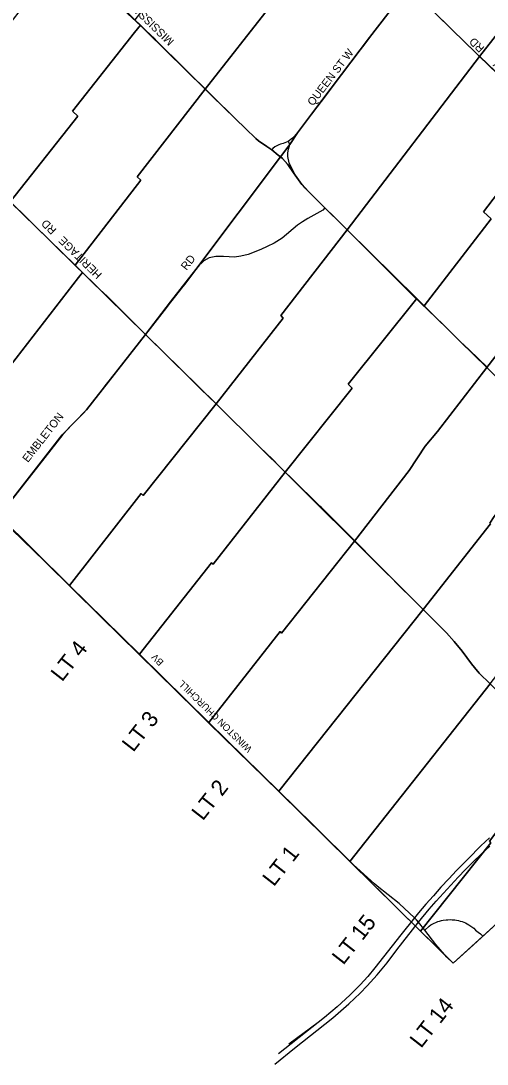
# Model space of a CAD drawing. Extents: x 589464 to 611048, y 4827729 to 4855916.
# Drawn here: x 594963 to 597876, y 4827729 to 4834249 of the extents above; entities that cross this region are included whole.
import ezdxf

# ---------------------------------------------------------------- set-up
doc = ezdxf.new("R2010")
doc.units = 0
for name, color, linetype in [('GIS_LOT_CONCESSION', 7, 'Continuous'), ('GIS_MAJOR_ARTERIAL_STREETS', 7, 'Continuous'), ('GIS_MINOR_ARTERIAL_STREETS', 7, 'Continuous'), ('GIS_MUN_BDRY', 7, 'Continuous'), ('GIS_TX_LOT_CONCESSION', 7, 'Continuous'), ('GIS_TX_MAJOR_ARTERIAL_STREETS', 7, 'Continuous'), ('GIS_TX_MINOR_ARTERIAL_STREETS', 7, 'Continuous')]:
    doc.layers.add(name, color=color, linetype=linetype)

msp = doc.modelspace()

# ---------------------------------------------------------------- linework, layer by layer
at = {"layer": 'GIS_LOT_CONCESSION'}
for points in [[(598238.1, 4835558.2), (597971.2, 4835216.3), (597952.6, 4835192.2), (597767, 4834951.3), (597709, 4834877.5), (597537.2, 4834655.9), (597524.5, 4834639.5), (597384.2, 4834460.7), (597534.2, 4834313.4), (597678.8, 4834171.2), (597710.8, 4834140), (597828.9, 4834025.8), (598683.5, 4835119.9), (598637, 4835165.8)], [(596504.3, 4835327), (595675.6, 4834255.1), (595709.7, 4834221.5), (595748.3, 4834183.2), (596113.7, 4833821.2), (596532.8, 4834356.1), (596523, 4834365.4), (596938.3, 4834899.7), (596837.2, 4834999.3), (596665.8, 4835168), (596515.4, 4835316.1)], [(598683.5, 4835119.9), (597828.9, 4834025.8), (598051, 4833811.8), (598269.2, 4833601.6), (599124, 4834687.8), (598818.3, 4834987.3)], [(596938.3, 4834899.7), (596523, 4834365.4), (596532.8, 4834356.1), (596113.7, 4833821.2), (596158.1, 4833777.3), (596304.8, 4833635.7), (596366.3, 4833575.7), (596430.4, 4833513.2), (596447.4, 4833499.3), (596499.8, 4833463.6), (596530, 4833442.8), (596571.2, 4833410.3), (596584.5, 4833399), (596643.9, 4833475.4), (596692.2, 4833549.8), (596779.3, 4833665.3), (596966.2, 4833913.1), (597141.1, 4834145), (597384.2, 4834460.7), (597275.5, 4834567.8), (597127.5, 4834713.5), (597014.8, 4834824.4)], [(595242, 4834684.3), (594827, 4834149.3), (594867.2, 4834108.7), (594444.5, 4833563), (594873.7, 4833141.9), (594897.4, 4833118.6), (595319.2, 4833654), (595285.6, 4833684.1), (595674.1, 4834176.4), (595709.7, 4834221.5), (595675.6, 4834255.1), (595336, 4834591.3)], [(597384.2, 4834460.7), (597141.1, 4834145), (596966.2, 4833913.1), (596779.3, 4833665.3), (596692.2, 4833549.8), (596643.9, 4833475.4), (596584.5, 4833399), (596597.9, 4833387.7), (596630.9, 4833350.7), (596666.1, 4833299.4), (596717.7, 4833226), (596783.8, 4833158.7), (597001.1, 4832942.8), (597828.9, 4834025.8), (597710.8, 4834140), (597678.8, 4834171.2), (597534.2, 4834313.4)], [(595748.3, 4834183.2), (595709.7, 4834221.5), (595674.1, 4834176.4), (595285.6, 4833684.1), (595319.2, 4833654), (594897.4, 4833118.6), (595302.6, 4832721), (595712.8, 4833253.2), (595689.1, 4833273.1), (596113.7, 4833821.2)], [(597828.9, 4834025.8), (597001.1, 4832942.8), (597436.9, 4832513.2), (597482, 4832468.7), (597482, 4832468.7), (597482, 4832468.7), (597482.1, 4832468.7), (597900, 4833011), (597854.1, 4833055.7), (598269.2, 4833601.6), (598051, 4833811.8)], [(596113.7, 4833821.2), (595689.1, 4833273.1), (595712.8, 4833253.2), (595302.6, 4832721), (595348.2, 4832675.7), (595380.2, 4832644.3), (595741.6, 4832289.1), (595898.6, 4832492.4), (596055.7, 4832695.8), (596584.5, 4833399), (596571.2, 4833410.3), (596530, 4833442.8), (596499.8, 4833463.6), (596447.4, 4833499.3), (596430.4, 4833513.2), (596366.3, 4833575.7), (596304.8, 4833635.7), (596158.1, 4833777.3)], [(598269.2, 4833601.6), (597854.1, 4833055.7), (597900, 4833011), (597482.1, 4832468.7), (597482, 4832468.7), (597708, 4832245.9), (597873.9, 4832082.7), (598292, 4832625), (598284.9, 4832631), (598876.5, 4833387.9), (598875, 4833388.8), (598845, 4833394), (598511, 4833427.5), (598457.9, 4833440.2), (598424.1, 4833456.6), (598414.7, 4833463.4), (598353.3, 4833520.5)], [(596584.5, 4833399), (596055.7, 4832695.8), (595898.6, 4832492.4), (595741.6, 4832289.1), (596182.9, 4831854.4), (596600.8, 4832391.5), (596586.9, 4832406.6), (597001.1, 4832942.8), (596783.8, 4833158.7), (596717.7, 4833226), (596666.1, 4833299.4), (596630.9, 4833350.7), (596597.9, 4833387.7)], [(594873.7, 4833141.9), (594431.2, 4832560.7), (594398.1, 4832593.4), (593948.2, 4832017.3), (594381.2, 4831591.4), (594835.5, 4832160.9), (594897.8, 4832095), (595324.4, 4832645.1), (595348.2, 4832675.7), (595302.6, 4832721), (594897.4, 4833118.6)], [(597001.1, 4832942.8), (596586.9, 4832406.6), (596600.8, 4832391.5), (596182.9, 4831854.4), (596458.2, 4831583.4), (596614.7, 4831427.4), (597033.1, 4831954), (597007.5, 4831979.2), (597436.9, 4832513.2)], [(595324.4, 4832645.1), (594897.8, 4832095), (594835.5, 4832160.9), (594381.2, 4831591.4), (594825.4, 4831154.7), (595221.4, 4831661.1), (595372.6, 4831817.3), (595741.6, 4832289.1), (595380.2, 4832644.3), (595348.2, 4832675.7)], [(597436.9, 4832513.2), (597007.5, 4831979.2), (597033.1, 4831954), (596614.7, 4831427.4), (596791.8, 4831250.9), (597047.3, 4830996.7), (597388.1, 4831439.3), (597488.5, 4831591), (597566.8, 4831682.8), (597873.9, 4832082.7), (597708, 4832245.9), (597482, 4832468.7)], [(595741.6, 4832289.1), (595372.6, 4831817.3), (595221.4, 4831661.1), (594825.4, 4831154.7), (595268.1, 4830719), (595714.4, 4831294.4), (595727.9, 4831281.9), (596182.9, 4831854.4)], [(597873.9, 4832082.7), (597566.8, 4831682.8), (597488.5, 4831591), (597388.1, 4831439.3), (597047.3, 4830996.7), (597476.8, 4830569.3), (597896.3, 4831104.6), (597891.8, 4831108.6), (597920.6, 4831150.4), (598311.3, 4831654.1), (598244.6, 4831717.9)], [(596182.9, 4831854.4), (595727.9, 4831281.9), (595714.4, 4831294.4), (595268.1, 4830719), (595704.1, 4830289.9), (596154.1, 4830861.8), (596164.7, 4830852.8), (596614.7, 4831427.4), (596458.2, 4831583.4)], [(598311.3, 4831654.1), (597920.6, 4831150.4), (597891.8, 4831108.6), (597896.3, 4831104.6), (597476.8, 4830569.3), (597622.4, 4830424.4), (597670.7, 4830370.2), (597720.5, 4830310.4), (597778.6, 4830231.3), (597796.6, 4830207.5), (597826.8, 4830171.2), (597894.3, 4830106.2), (598319.8, 4830656.6), (598750.9, 4831220), (598625.3, 4831345.9), (598565.4, 4831411.5)], [(596614.7, 4831427.4), (596164.7, 4830852.8), (596154.1, 4830861.8), (595704.1, 4830289.9), (596138, 4829862.9), (596583.9, 4830431.9), (596591.4, 4830422.1), (597047.3, 4830996.7), (596791.8, 4831250.9)], [(597047.3, 4830996.7), (596591.4, 4830422.1), (596583.9, 4830431.9), (596138, 4829862.9), (596573.8, 4829434.1), (597476.8, 4830569.3)], [(597476.8, 4830569.3), (596573.8, 4829434.1), (597018.9, 4828996.1), (597440.8, 4829531.1), (597894.3, 4830106.2), (597826.8, 4830171.2), (597796.6, 4830207.5), (597778.6, 4830231.3), (597720.5, 4830310.4), (597670.7, 4830370.2), (597622.4, 4830424.4)], [(597894.3, 4830106.2), (597440.8, 4829531.1), (597018.9, 4828996.1), (597460.2, 4828559.6), (597898, 4829111.4), (597889.7, 4829121.2), (598319.2, 4829687.2), (598122.7, 4829875.1), (598106.7, 4829890.4)], [(598319.2, 4829687.2), (597889.7, 4829121.2), (597898, 4829111.4), (597460.2, 4828559.6), (597663.2, 4828359.5), (598608.6, 4829219.8), (598736.3, 4829275.4)]]:
    msp.add_lwpolyline(points, close=True, dxfattribs=at)
msp.add_lwpolyline([(598292, 4832625), (597873.9, 4832082.7), (598244.6, 4831717.9)], dxfattribs=at)
at = {"layer": 'GIS_MAJOR_ARTERIAL_STREETS'}
for points in [[(595811.1, 4834124.4), (595799.6, 4834135.8), (595714.6, 4834215.7), (595629.6, 4834295.5), (595539, 4834385.1), (595333.7, 4834588.3)], [(597384.7, 4834460.6), (597218.3, 4834245), (597141.1, 4834145)], [(596158.5, 4833781), (595811.1, 4834124.4)], [(597141.1, 4834145), (597117.7, 4834114), (597041.9, 4834013.5), (596966.2, 4833913.1)], [(596966.2, 4833913.1), (596872.7, 4833789.2), (596779.3, 4833665.3)], [(596530, 4833442.8), (596499.8, 4833463.6), (596447.4, 4833499.3), (596430.4, 4833513.2), (596366.3, 4833575.7), (596304.8, 4833635.7), (596158.5, 4833781)], [(596779.3, 4833665.3), (596735.7, 4833607.5), (596692.2, 4833549.8)], [(596692.2, 4833549.8), (596660.2, 4833515.7), (596632.1, 4833494.6)], [(596643.9, 4833475.4), (596668, 4833512.6), (596692.2, 4833549.8)], [(596632.1, 4833494.6), (596601.4, 4833482.9), (596585.2, 4833478.3), (596573.7, 4833473.4), (596562.2, 4833468.4), (596549.9, 4833460.8), (596537.3, 4833451.2), (596530, 4833442.8)], [(596677.1, 4833287), (596646.8, 4833328.6), (596629.1, 4833353.1), (596597.9, 4833387.7), (596571.2, 4833410.3), (596530, 4833442.8)], [(596677.1, 4833287), (596657.7, 4833323.9), (596649.9, 4833339), (596638.8, 4833361), (596630.4, 4833401.4), (596631.5, 4833424.7), (596634.3, 4833446.2), (596639.1, 4833460.8), (596643.9, 4833475.4)], [(596632.1, 4833494.6), (596643.9, 4833475.4)], [(596862.2, 4833079.8), (596745.2, 4833197.5), (596737.9, 4833205.6), (596725.9, 4833220), (596711.6, 4833237.2), (596699, 4833252.4), (596677.1, 4833287)], [(595417, 4832609.9), (595305.6, 4832718.3), (595299.3, 4832724.4), (594883.7, 4833132.9)], [(596862.2, 4833079.8), (596850, 4833066.2), (596755.9, 4833012.6)], [(597416.6, 4832528.7), (597001.7, 4832942.3), (596973.6, 4832970), (596862.2, 4833079.8)], [(596755.9, 4833012.6), (596722.9, 4832993.7), (596691.2, 4832971.4)], [(596691.2, 4832971.4), (596596.4, 4832890.5), (596546.2, 4832860.2), (596502.7, 4832838.1)], [(596502.7, 4832838.1), (596461.5, 4832820.5), (596384.2, 4832789), (596336.6, 4832777.7), (596296.8, 4832772.8), (596265.5, 4832773.3), (596228.3, 4832776.8), (596181, 4832777.1), (596138.6, 4832767), (596106.2, 4832749.1), (596089.5, 4832733.2), (596078.6, 4832725), (596055.7, 4832695.8), (595987.4, 4832604), (595975.5, 4832588.7)], [(595741.6, 4832289.1), (595505.4, 4832526.2), (595457.6, 4832570), (595417, 4832609.9)], [(595975.5, 4832588.7), (595898.8, 4832490.5), (595858.3, 4832438.3)], [(597600.5, 4832350.5), (597416.6, 4832528.7)], [(595858.3, 4832438.3), (595741.6, 4832289.1)], [(597764.1, 4832192.2), (597708, 4832245.9), (597600.5, 4832350.5)], [(595741.6, 4832289.1), (595505.1, 4831987.8), (595497, 4831977.6)], [(596022.8, 4832012.1), (595741.6, 4832289.1)], [(597875.8, 4832085), (597764.1, 4832192.2)], [(596086, 4831949.9), (596022.8, 4832012.1)], [(595497, 4831977.6), (595372.6, 4831817.3), (595352.8, 4831794.1), (595282.5, 4831723.6), (595224.5, 4831663.2), (594825.4, 4831154.7)], [(596534.8, 4831509.5), (596458.2, 4831583.4), (596182.6, 4831854.7), (596086, 4831949.9)], [(596576.5, 4831466.8), (596534.8, 4831509.5)], [(596800.1, 4831247), (596576.5, 4831466.8)], [(596831.5, 4831216.5), (596800.1, 4831247)], [(595702.4, 4830288.3), (595266.5, 4830718.9), (594825.4, 4831154.7)], [(596956.3, 4831092), (596841.1, 4831206.9), (596831.5, 4831216.5)], [(597275.5, 4830770.2), (596956.3, 4831092)], [(597315.8, 4830729.2), (597275.5, 4830770.2)], [(597419.3, 4830626.3), (597315.8, 4830729.2)], [(597894.3, 4830106.2), (597826.8, 4830171.2), (597796.6, 4830207.5), (597778.6, 4830231.3), (597720.5, 4830310.4), (597670.7, 4830370.2), (597622.4, 4830424.4), (597477.5, 4830568.5), (597419.3, 4830626.3)], [(596137.4, 4829860.2), (595861.6, 4830135), (595702.4, 4830288.3)], [(597894.3, 4830106.2), (597506.8, 4829616.1), (597463.2, 4829559.5)], [(597018.9, 4828996.1), (596574.1, 4829432.1), (596137.4, 4829860.2)], [(597440.8, 4829531.1), (597018.9, 4828996.1)], [(597463.2, 4829559.5), (597440.8, 4829531.1)], [(597890.8, 4829142.9), (597837.3, 4829092.2), (597809.7, 4829065.9), (597783.6, 4829039.8), (597733.6, 4828988.8), (597684.3, 4828937.9), (597635.7, 4828886.2), (597587.2, 4828833.9), (597539.9, 4828780.7), (597492.8, 4828727.8), (597446.3, 4828673.9), (597422.4, 4828644)], [(597447.8, 4828616.4), (597513.9, 4828696.2), (597558.1, 4828747.9), (597602.8, 4828797.8), (597648.7, 4828847.7), (597694.6, 4828896.7), (597741.1, 4828944.8), (597788.3, 4828992.2), (597839.9, 4829042.9), (597892, 4829091.7)], [(597188.3, 4828841.5), (597171.5, 4828854.7), (597018.9, 4828996.1)], [(597422.4, 4828644), (597325.7, 4828733.3), (597188.3, 4828841.5)], [(597422.4, 4828644), (597336.7, 4828536.6), (597175.2, 4828330.6), (597130, 4828277.2), (597083.2, 4828225.2), (597018.9, 4828159.2), (596940.1, 4828086.1), (596861, 4828019.6), (596820.5, 4827988.1)], [(597311.8, 4828442.1), (597447.8, 4828616.4)], [(597447.8, 4828616.4), (597435.5, 4828629.8), (597422.4, 4828644)], [(597485.7, 4828566.5), (597447.8, 4828616.4)], [(597623.7, 4828397.5), (597555, 4828475.7), (597485.7, 4828566.5)], [(596550, 4827728.7), (596672, 4827829.3), (596911.4, 4828017.5), (597011.4, 4828104.8), (597082.3, 4828173.3), (597126.3, 4828218.8), (597189, 4828287.3), (597251, 4828361.7), (597311.8, 4828442.1)], [(597623.7, 4828397.5), (597663.1, 4828359.5)], [(596820.5, 4827988.1), (596573.2, 4827792.1)], [(596820.5, 4827988.1), (596637, 4827854.4)]]:
    msp.add_lwpolyline(points, dxfattribs=at)
at = {"layer": 'GIS_MINOR_ARTERIAL_STREETS'}
for points in [[(597678.8, 4834171.2), (597512.6, 4834336.3)], [(597678.8, 4834171.2), (597512.6, 4834336.3)], [(597818.7, 4834035.8), (597710.8, 4834140), (597678.8, 4834171.2)], [(597818.7, 4834035.8), (597710.8, 4834140), (597678.8, 4834171.2)], [(598068.9, 4833795.9), (597829.2, 4834025.6), (597828.9, 4834025.8), (597818.7, 4834035.8)], [(598068.9, 4833795.9), (597829.2, 4834025.6), (597828.9, 4834025.8), (597818.7, 4834035.8)], [(597485.7, 4828566.5), (597512.8, 4828590.4), (597524.2, 4828598.4), (597533, 4828604), (597545.6, 4828610.3), (597555, 4828614.3), (597567.9, 4828619.4), (597577.8, 4828622.4), (597591.3, 4828625.9), (597601.3, 4828628.1), (597619.6, 4828630.4), (597631.1, 4828631.3), (597646.7, 4828631.8), (597658, 4828631.6), (597673.7, 4828629.8), (597685.2, 4828628.3), (597696.6, 4828625.8), (597707.7, 4828622.9), (597718.9, 4828619.4), (597729.7, 4828615.4), (597740.2, 4828611), (597750.6, 4828605.6), (597760.8, 4828600), (597767.3, 4828596.1), (597780, 4828587.1), (597792.1, 4828577.5), (597803.5, 4828566.9), (597818.8, 4828553.9), (597834.2, 4828542.1), (597850, 4828529.5)], [(597485.7, 4828566.5), (597512.8, 4828590.4), (597524.2, 4828598.4), (597533, 4828604), (597545.6, 4828610.3), (597555, 4828614.3), (597567.9, 4828619.4), (597577.8, 4828622.4), (597591.3, 4828625.9), (597601.3, 4828628.1), (597619.6, 4828630.4), (597631.1, 4828631.3), (597646.7, 4828631.8), (597658, 4828631.6), (597673.7, 4828629.8), (597685.2, 4828628.3), (597696.6, 4828625.8), (597707.7, 4828622.9), (597718.9, 4828619.4), (597729.7, 4828615.4), (597740.2, 4828611), (597750.6, 4828605.6), (597760.8, 4828600), (597767.3, 4828596.1), (597780, 4828587.1), (597792.1, 4828577.5), (597803.5, 4828566.9), (597818.8, 4828553.9), (597834.2, 4828542.1), (597850, 4828529.5)]]:
    msp.add_lwpolyline(points, dxfattribs=at)
at = {"layer": 'GIS_MUN_BDRY'}
for p, q in [((594837.5, 4831137.2), (595112.5, 4830869.3)), ((595112.5, 4830869.3), (595461.4, 4830526.9)), ((595461.4, 4830526.9), (595938.2, 4830058.2)), ((595938.2, 4830058.2), (596361.8, 4829642.3)), ((596361.8, 4829642.3), (596785.1, 4829228)), ((596785.1, 4829228), (597323.9, 4828693.8)), ((597323.9, 4828693.8), (597663.2, 4828359.5)), ((597790.4, 4828475.2), (597663.2, 4828359.5))]:
    msp.add_line(p, q, dxfattribs=at)
msp.add_lwpolyline([(598608.6, 4829219.8), (598522.5, 4829141.4), (598107.8, 4828764.1), (597790.4, 4828475.2)], dxfattribs=at)

# ---------------------------------------------------------------- texts
at = {"layer": 'GIS_TX_LOT_CONCESSION'}
for s, p in [('LT 4', (595220.6, 4830113.9)), ('LT 3', (595665.3, 4829673.8)), ('LT 2', (596099.9, 4829245.2)), ('LT 1', (596543.2, 4828833.8)), ('LT 15', (596977.2, 4828343.5)), ('LT 14', (597463, 4827823.5))]:
    msp.add_text(s, height=100, rotation=52, dxfattribs=at).set_placement(p)
at = {"layer": 'GIS_TX_MAJOR_ARTERIAL_STREETS'}
for s, height, rotation, p in [('MISSISSAUGA RD', 49.998, 135.52456, (595923.5, 4834124.5)), ('QUEEN ST W', 50, 52.59259, (596788, 4833713)), ('HERITAGE   RD', 49.998, 135.58111, (595473.6, 4832666.6)), ('RD', 50, 52, (595997.7, 4832686.3)), ('EMBLETON ', 50, 52.02686, (595007.4, 4831485.3)), ('WINSTON CHURCHILL          BV', 42.862, 135.55513, (596410.9, 4829702.5))]:
    msp.add_text(s, height=height, rotation=rotation, dxfattribs=at).set_placement(p)
at = {"layer": 'GIS_TX_MINOR_ARTERIAL_STREETS'}
msp.add_text('CREDITVIEW      RD', height=49.998, rotation=136.32508, dxfattribs=at).set_placement((598247.1, 4833715.6))

doc.saveas('drawing.dxf')
